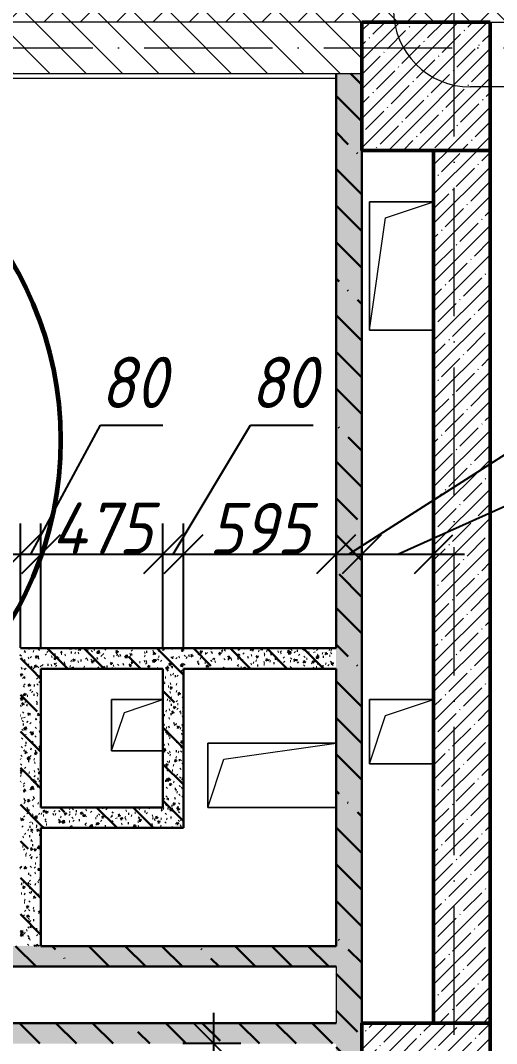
# Model space of a CAD drawing. Header units: millimetres. Extents: x -6064 to 178764, y -5836 to 29924.
# Drawn here: x 82870 to 84725, y 23120 to 27106 of the extents above; entities that cross this region are included whole.
import ezdxf

# ---------------------------------------------------------------- set-up
doc = ezdxf.new("R2010")
doc.units = ezdxf.units.MM
doc.linetypes.add('50_200_ШТРИХ_1Т_ш5_п1_п1_', pattern=[700, 500, -100, 0, -100])
for name, color, linetype, lineweight in [('0) ПГП', 1, 'Continuous', 30), ('A-DETL-1', 7, 'Continuous', 50), ('A-DETL-2', 7, 'Continuous', 5), ('A-FLOR', 7, 'Continuous', 9), ('A-GENM', 7, 'Continuous', 9), ('A-WALL-3', 7, 'Continuous', 50), ('A-WALL-4', 7, 'Continuous', 9), ('A-WALL-PATT-1', 7, 'Continuous', 5), ('I-WALL', 7, 'Continuous', 5), ('S-COLS', 7, 'Continuous', 9), ('S-COLS-1', 7, 'Continuous', 5), ('S-COLS-2', 7, 'Continuous', 50), ('Оси-1', 7, '50_200_ШТРИХ_1Т_ш5_п1_п1_', 9)]:
    doc.layers.add(name, color=color, linetype=linetype, lineweight=lineweight)
doc.layers.add('A-ANNO-DIMS', color=7, linetype='Continuous')
for name, color, linetype, lineweight, true_color in [('A-WALL-1', 7, 'Continuous', 13, 0xce0000), ('A-WALL-FNSH-4', 7, 'Continuous', 13, 0x0070df), ('A-WALL-PATT-2', 7, 'Continuous', 5, 0xce0000)]:
    doc.layers.add(name, color=color, linetype=linetype, lineweight=lineweight, true_color=true_color)
doc.styles.add('ISOCPEUR_I_2', font='isocpeui.ttf', dxfattribs={"width": 0.9, "height": 200})
doc.dimstyles.new('ISO-2_0_0_9К_СРЕДНИЙ', dxfattribs={"dimscale": 304.8, "dimtxt": 199.196235, "dimasz": 0.492126, "dimexe": 0.393701, "dimexo": 0, "dimgap": 0, "dimtad": 1, "dimdec": 0, "dimzin": 0, "dimdsep": 46, "dimtxsty": 'ISOCPEUR_I_2', "dimblk1": 'OBLIQUE', "dimblk2": 'OBLIQUE', "dimsah": 1, "dimcen": 0.09, "dimdle": 0.393701, "dimazin": 0, "dimtfac": 1, "dimtdec": 4, "dimtix": 1, "dimtmove": 1, "dimatfit": 3, "dimfxl": 1, "dimtvp": 1, "dimtolj": 1, "dimtzin": 0, "dimarcsym": 2})
doc.dimstyles.new('ISO-2_0_0_9К_СРЕДНИЙ_2', dxfattribs={"dimscale": 304.8, "dimtxt": 199.196235, "dimasz": 0.492126, "dimexe": 0.393701, "dimexo": 0, "dimgap": 0, "dimtad": 1, "dimdec": 0, "dimzin": 0, "dimdsep": 46, "dimtxsty": 'ISOCPEUR_I_2', "dimblk1": 'OBLIQUE', "dimblk2": 'OBLIQUE', "dimsah": 1, "dimcen": 0.09, "dimdle": 0.393701, "dimazin": 0, "dimtfac": 1, "dimtdec": 4, "dimtix": 1, "dimtmove": 0, "dimatfit": 3, "dimfxl": 1, "dimtvp": 1, "dimtolj": 1, "dimtzin": 0, "dimarcsym": 2})
pattern_1 = [(50, (0, 0), (72.873764, -6.37607), [7.62, -83.82]), (355, (0, 0), (-14.09699, 76.422444), [6.096, -67.056]), (100.451, (6.07, -0.53), (58.776964, 70.04687), [6.476, -71.236]), (46.184, (0, 20.32), (108.43142, -16.81745), [11.43, -125.73]), (96.636, (9.04, 18.92), (94.961, 98.97089), [9.714, -106.854]), (351.184, (0, 20.32), (94.96227, 98.97018), [9.144, -100.584]), (21, (10.16, 15.24), (60.64565, -40.906537), [7.62, -83.82]), (326, (10.16, 15.24), (24.72083, 73.67493), [6.096, -67.056]), (71.451, (15.214, 11.83), (85.36689, 32.768737), [6.476, -71.236]), (37.5, (0, 0), (1.235525, 33.8224325), [3.353, -62.89, 3.353, -64.719, -67.31]), (37.5, (0, 0), (1.235525, 33.8224325), [-134.315, 3.353, -63.957]), (7.5, (0, 0), (26.728146, 40.07255), [3.353, -35.458, 3.353, -61.366, -25.654]), (7.5, (0, 0), (26.728146, 40.07255), [-103.53, 3.353, -22.301]), (327.5, (-22.657, 0), (54.2363175, -2.292117), [3.353, -22.047, 3.353, -75.895, -105.156]), (327.5, (-22.657, 0), (54.2363175, -2.292117), [-104.648, 3.353, -101.803]), (317.5, (-32.817, 0), (59.25158, 10.17014), [3.353, -29.667, 3.353, -49.276, -74.676]), (317.5, (-32.817, 0), (59.25158, 10.17014), [-85.649, 3.353, -71.323])]
pattern_2 = [(135, (0, 0), (-142.5612, -142.5612), []), (135, (142.56, 0), (-142.5612, -142.5612), [252.016, -50.403, 3.353, -47.05])]

# ---------------------------------------------------------------- blocks, each defined once
blk = doc.blocks.new('Колонна_Несущая_Прямоугольное сечение - 500х500-V14-АР1_1_Кладочный план 2 этажа')
at = {"layer": 'S-COLS-1'}
h = blk.add_hatch(dxfattribs=at)
h.set_pattern_fill('FP_19', color=256, style=0, pattern_type=2)
h.set_pattern_definition([(45, (-84450, -26850), (-57.02463, 57.02463), []), (45, (-84392.975, -26850), (-57.02463, 57.02463), [100.806, -20.161, 3.353, -16.808])])
h.paths.add_polyline_path([(-250, -250), (250, -250), (250, 250), (-250, 250), (-250, 23.2)], flags=0)
at = {"layer": 'S-COLS-2'}
for p, q in [((250, 250), (-250, 250)), ((-250, 250), (-250, -250)), ((250, -250), (250, 250)), ((-250, -250), (250, -250))]:
    blk.add_line(p, q, dxfattribs=at)
blk = doc.blocks.new('Колонна_Несущая_Прямоугольное сечение - 500х500-V15-АР1_1_Кладочный план 2 этажа')
at = {"layer": 'S-COLS-1'}
h = blk.add_hatch(dxfattribs=at)
h.set_pattern_fill('FP_20', color=256, style=0, pattern_type=2)
h.set_pattern_definition([(45, (-84450, -22950), (-57.02463, 57.02463), []), (45, (-84392.975, -22950), (-57.02463, 57.02463), [100.806, -20.161, 3.353, -16.808])])
h.paths.add_polyline_path([(-250, -250), (250, -250), (250, 250), (-250, 250)], flags=0)
at = {"layer": 'S-COLS-2'}
for p, q in [((250, 250), (-250, 250)), ((-250, 250), (-250, -250)), ((250, -250), (250, 250)), ((-250, -250), (250, -250))]:
    blk.add_line(p, q, dxfattribs=at)
blk = doc.blocks.new('AR_Отверстие прямоугольное _в плите_ - AR_Отверстие прямоугольное _в плите_-V68-АР1_1_Кладочный план 2 этажа')
at = {"layer": 'A-GENM'}
for p, q in [((125, 250), (-125, 250)), ((-125, 250), (-125, -250)), ((-62.5, 187.5), (125, 250)), ((-125, -250), (-62.5, 187.5)), ((-125, -250), (125, -250))]:
    blk.add_line(p, q, dxfattribs=at)
blk = doc.blocks.new('AR_Отверстие прямоугольное _в плите_ - AR_Отверстие прямоугольное _в плите_-V48-АР1_1_Кладочный план 2 этажа')
at = {"layer": 'A-GENM'}
for p, q in [((250, 125), (-250, 125)), ((-250, 125), (-250, -125)), ((-187.5, 62.5), (250, 125)), ((-250, -125), (-187.5, 62.5)), ((-250, -125), (250, -125))]:
    blk.add_line(p, q, dxfattribs=at)
blk = doc.blocks.new('AR_Отверстие прямоугольное _в плите_ - AR_Отверстие прямоугольное _в плите_-V64-АР1_1_Кладочный план 2 этажа')
at = {"layer": 'A-GENM'}
for p, q in [((100, 100), (-100, 100)), ((-100, 100), (-100, -100)), ((-50, 50), (100, 100)), ((-100, -100), (-50, 50)), ((-100, -100), (100, -100))]:
    blk.add_line(p, q, dxfattribs=at)
blk = doc.blocks.new('AR_Отверстие прямоугольное _в плите_ - AR_Отверстие прямоугольное _в плите_-V69-АР1_1_Кладочный план 2 этажа')
at = {"layer": 'A-GENM'}
for p, q in [((125, 125), (-125, 125)), ((-125, 125), (-125, -125)), ((-62.5, 62.5), (125, 125)), ((-125, -125), (-62.5, 62.5)), ((-125, -125), (125, -125))]:
    blk.add_line(p, q, dxfattribs=at)
blk = doc.blocks.new('_Oblique')
at = {"color": 0, "linetype": 'ByBlock', "lineweight": -2}
blk.add_line((-0.5, -0.5), (0.5, 0.5), dxfattribs=at)
blk = doc.blocks.new('DIMBLOCK343-АР1_1_Кладочный план 2 этажа')
at = {"layer": 'A-ANNO-DIMS', "color": 0, "lineweight": -2, "transparency": 16777216}
for p, q in [((82910, 25026.5), (83181.5, 25529)), ((83181.5, 25529), (83425.3, 25529)), ((82870, 24662), (82870, 25146.5)), ((82950, 24662), (82950, 25146.5)), ((82750, 25026.5), (83070, 25026.5))]:
    blk.add_line(p, q, dxfattribs=at)
at = {"layer": 'Defpoints', "color": 0, "transparency": 16777216}
for p in [(82950, 25026.5), (82870, 24662), (82950, 24662)]:
    blk.add_point(p, dxfattribs=at)
at = {"layer": 'A-ANNO-DIMS', "color": 0, "lineweight": -2, "transparency": 16777216, "xscale": 150, "yscale": 150, "zscale": 150, "rotation": 180}
blk.add_blockref('_Oblique', (82870, 25026.5), dxfattribs=at)
at = {"layer": 'A-ANNO-DIMS', "color": 0, "lineweight": -2, "transparency": 16777216, "xscale": 150, "yscale": 150, "zscale": 150}
blk.add_blockref('_Oblique', (82950, 25026.5), dxfattribs=at)
at = {"layer": 'A-ANNO-DIMS', "color": 0, "transparency": 16777216, "insert": (83181.5, 25795.7), "char_height": 200, "width": 303.391, "attachment_point": 1, "line_spacing_factor": 1.149209, "style": 'ISOCPEUR_I_2'}
blk.add_mtext('\\A1;80', dxfattribs=at)
blk = doc.blocks.new('DIMBLOCK344-АР1_1_Кладочный план 2 этажа')
at = {"layer": 'A-ANNO-DIMS', "color": 0, "lineweight": -2, "transparency": 16777216}
for p, q in [((82950, 24662), (82950, 25146.5)), ((83425.1, 24662), (83425.1, 25146.5)), ((82830, 25026.5), (83545.1, 25026.5))]:
    blk.add_line(p, q, dxfattribs=at)
at = {"layer": 'Defpoints', "color": 0, "transparency": 16777216}
for p in [(83425.1, 25026.5), (82950, 24662), (83425.1, 24662)]:
    blk.add_point(p, dxfattribs=at)
at = {"layer": 'A-ANNO-DIMS', "color": 0, "lineweight": -2, "transparency": 16777216, "xscale": 150, "yscale": 150, "zscale": 150, "rotation": 180}
blk.add_blockref('_Oblique', (82950, 25026.5), dxfattribs=at)
at = {"layer": 'A-ANNO-DIMS', "color": 0, "lineweight": -2, "transparency": 16777216, "xscale": 150, "yscale": 150, "zscale": 150}
blk.add_blockref('_Oblique', (83425.1, 25026.5), dxfattribs=at)
at = {"layer": 'A-ANNO-DIMS', "color": 0, "transparency": 16777216, "insert": (83187.5, 25127.8), "char_height": 200, "width": 473.474, "attachment_point": 5, "style": 'ISOCPEUR_I_2'}
blk.add_mtext('\\A1;475', dxfattribs=at)
blk = doc.blocks.new('DIMBLOCK345-АР1_1_Кладочный план 2 этажа')
at = {"layer": 'A-ANNO-DIMS', "color": 0, "lineweight": -2, "transparency": 16777216}
for p, q in [((83465.1, 25026.5), (83766.1, 25529)), ((83766.1, 25529), (84010, 25529)), ((83425.1, 24662), (83425.1, 25146.5)), ((83505.1, 24662), (83505.1, 25146.5)), ((83305.1, 25026.5), (83625.1, 25026.5))]:
    blk.add_line(p, q, dxfattribs=at)
at = {"layer": 'Defpoints', "color": 0, "transparency": 16777216}
for p in [(83505.1, 25026.5), (83425.1, 24662), (83505.1, 24662)]:
    blk.add_point(p, dxfattribs=at)
at = {"layer": 'A-ANNO-DIMS', "color": 0, "lineweight": -2, "transparency": 16777216, "xscale": 150, "yscale": 150, "zscale": 150, "rotation": 180}
blk.add_blockref('_Oblique', (83425.1, 25026.5), dxfattribs=at)
at = {"layer": 'A-ANNO-DIMS', "color": 0, "lineweight": -2, "transparency": 16777216, "xscale": 150, "yscale": 150, "zscale": 150}
blk.add_blockref('_Oblique', (83505.1, 25026.5), dxfattribs=at)
at = {"layer": 'A-ANNO-DIMS', "color": 0, "transparency": 16777216, "insert": (83766.1, 25795.7), "char_height": 200, "width": 303.391, "attachment_point": 1, "line_spacing_factor": 1.149209, "style": 'ISOCPEUR_I_2'}
blk.add_mtext('\\A1;80', dxfattribs=at)
blk = doc.blocks.new('DIMBLOCK346-АР1_1_Кладочный план 2 этажа')
at = {"layer": 'A-ANNO-DIMS', "color": 0, "lineweight": -2, "transparency": 16777216}
for p, q in [((83505.1, 24662), (83505.1, 25146.5)), ((84100, 25132.6), (84100, 24906.5)), ((83385.1, 25026.5), (84220, 25026.5))]:
    blk.add_line(p, q, dxfattribs=at)
at = {"layer": 'Defpoints', "color": 0, "transparency": 16777216}
for p in [(84100, 25132.6), (84100, 25026.5), (83505.1, 24662)]:
    blk.add_point(p, dxfattribs=at)
at = {"layer": 'A-ANNO-DIMS', "color": 0, "lineweight": -2, "transparency": 16777216, "xscale": 150, "yscale": 150, "zscale": 150, "rotation": 180}
blk.add_blockref('_Oblique', (83505.1, 25026.5), dxfattribs=at)
at = {"layer": 'A-ANNO-DIMS', "color": 0, "lineweight": -2, "transparency": 16777216, "xscale": 150, "yscale": 150, "zscale": 150}
blk.add_blockref('_Oblique', (84100, 25026.5), dxfattribs=at)
at = {"layer": 'A-ANNO-DIMS', "color": 0, "transparency": 16777216, "insert": (83802.5, 25126.5), "char_height": 200, "width": 455.087, "attachment_point": 5, "style": 'ISOCPEUR_I_2'}
blk.add_mtext('\\A1;595', dxfattribs=at)
blk = doc.blocks.new('DIMBLOCK347-АР1_1_Кладочный план 2 этажа')
at = {"layer": 'A-ANNO-DIMS', "color": 0, "lineweight": -2, "transparency": 16777216}
for p, q in [((84150, 25026.5), (85588.2, 25945.9)), ((85588.2, 25945.9), (85899.9, 25945.9)), ((84100, 25132.6), (84100, 24906.5)), ((84200, 25132.6), (84200, 24906.5)), ((83980, 25026.5), (84320, 25026.5))]:
    blk.add_line(p, q, dxfattribs=at)
at = {"layer": 'Defpoints', "color": 0, "transparency": 16777216}
for p in [(84100, 25132.6), (84200, 25132.6), (84200, 25026.5)]:
    blk.add_point(p, dxfattribs=at)
at = {"layer": 'A-ANNO-DIMS', "color": 0, "lineweight": -2, "transparency": 16777216, "xscale": 150, "yscale": 150, "zscale": 150, "rotation": 180}
blk.add_blockref('_Oblique', (84100, 25026.5), dxfattribs=at)
at = {"layer": 'A-ANNO-DIMS', "color": 0, "lineweight": -2, "transparency": 16777216, "xscale": 150, "yscale": 150, "zscale": 150}
blk.add_blockref('_Oblique', (84200, 25026.5), dxfattribs=at)
at = {"layer": 'A-ANNO-DIMS', "color": 0, "transparency": 16777216, "insert": (85588.2, 26212.6), "char_height": 200, "width": 409.118, "attachment_point": 1, "line_spacing_factor": 1.149209, "style": 'ISOCPEUR_I_2'}
blk.add_mtext('\\A1;100', dxfattribs=at)
blk = doc.blocks.new('DIMBLOCK348-АР1_1_Кладочный план 2 этажа')
at = {"layer": 'A-ANNO-DIMS', "color": 0, "lineweight": -2, "transparency": 16777216}
for p, q in [((84340, 25026.5), (85556.6, 25574.1)), ((85556.6, 25574.1), (85938.9, 25574.1)), ((84200, 25132.6), (84200, 24906.5)), ((84480, 25132.6), (84480, 24906.5)), ((84080, 25026.5), (84600, 25026.5))]:
    blk.add_line(p, q, dxfattribs=at)
at = {"layer": 'Defpoints', "color": 0, "transparency": 16777216}
for p in [(84200, 25132.6), (84480, 25132.6), (84480, 25026.5)]:
    blk.add_point(p, dxfattribs=at)
at = {"layer": 'A-ANNO-DIMS', "color": 0, "lineweight": -2, "transparency": 16777216, "xscale": 150, "yscale": 150, "zscale": 150, "rotation": 180}
blk.add_blockref('_Oblique', (84200, 25026.5), dxfattribs=at)
at = {"layer": 'A-ANNO-DIMS', "color": 0, "lineweight": -2, "transparency": 16777216, "xscale": 150, "yscale": 150, "zscale": 150}
blk.add_blockref('_Oblique', (84480, 25026.5), dxfattribs=at)
at = {"layer": 'A-ANNO-DIMS', "color": 0, "transparency": 16777216, "insert": (85556.6, 25840.8), "char_height": 200, "width": 455.087, "attachment_point": 1, "line_spacing_factor": 1.149209, "style": 'ISOCPEUR_I_2'}
blk.add_mtext('\\A1;280', dxfattribs=at)
blk = doc.blocks.new('DIMBLOCK493-АР1_1_Кладочный план 2 этажа')
at = {"layer": 'A-ANNO-DIMS', "color": 0, "lineweight": -2, "transparency": 16777216}
for p, q in [((83622.8, 23240), (83622.8, 20270)), ((83728.8, 23120), (83502.8, 23120)), ((83728.8, 20390), (83502.8, 20390))]:
    blk.add_line(p, q, dxfattribs=at)
at = {"layer": 'Defpoints', "color": 0, "transparency": 16777216}
for p in [(83728.8, 23120), (83622.8, 20390), (83728.8, 20390)]:
    blk.add_point(p, dxfattribs=at)
at = {"layer": 'A-ANNO-DIMS', "color": 0, "lineweight": -2, "transparency": 16777216, "xscale": 150, "yscale": 150, "zscale": 150}
for p, rotation in [((83622.8, 23120), 90), ((83622.8, 20390), 270)]:
    blk.add_blockref('_Oblique', p, dxfattribs=dict(at, rotation=rotation))
at = {"layer": 'A-ANNO-DIMS', "color": 0, "transparency": 16777216, "insert": (83521.5, 21755), "char_height": 200, "width": 606.782, "attachment_point": 5, "rotation": 90, "style": 'ISOCPEUR_I_2'}
blk.add_mtext('\\A1;2730', dxfattribs=at)

msp = doc.modelspace()

# ---------------------------------------------------------------- hatches: boundary and pattern name
at = {"layer": '0) ПГП'}
h = msp.add_hatch(dxfattribs=at)
h.set_pattern_fill('FP_25', color=256, style=0, pattern_type=2)
h.set_pattern_definition(pattern_1)
h.paths.add_polyline_path([(84200, 18800), (84200, 26900), (84100, 26900), (84100, 18800), (84175, 18800)], flags=0)
h = msp.add_hatch(dxfattribs=at)
h.set_pattern_fill('FP_26', color=256, style=0, pattern_type=2)
h.set_pattern_definition(pattern_2)
h.paths.add_polyline_path([(84200, 18800), (84200, 26900), (84100, 26900), (84100, 18800), (84175, 18800)], flags=0)
h = msp.add_hatch(dxfattribs=at)
h.set_pattern_fill('FP_25', color=256, style=0, pattern_type=2)
h.set_pattern_definition(pattern_1)
h.paths.add_polyline_path([(82870, 24580), (84100, 24580), (84100, 24660), (82870, 24660)], flags=0)
h = msp.add_hatch(dxfattribs=at)
h.set_pattern_fill('FP_26', color=256, style=0, pattern_type=2)
h.set_pattern_definition(pattern_2)
h.paths.add_polyline_path([(82870, 24580), (84100, 24580), (84100, 24660), (82870, 24660)], flags=0)
h = msp.add_hatch(dxfattribs=at)
h.set_pattern_fill('FP_25', color=256, style=0, pattern_type=2)
h.set_pattern_definition(pattern_1)
h.paths.add_polyline_path([(82950, 23500), (82950, 24580), (82870, 24580), (82870, 23500)], flags=0)
h = msp.add_hatch(dxfattribs=at)
h.set_pattern_fill('FP_26', color=256, style=0, pattern_type=2)
h.set_pattern_definition(pattern_2)
h.paths.add_polyline_path([(82950, 23500), (82950, 24580), (82870, 24580), (82870, 23500)], flags=0)
h = msp.add_hatch(dxfattribs=at)
h.set_pattern_fill('FP_25', color=256, style=0, pattern_type=2)
h.set_pattern_definition(pattern_1)
h.paths.add_polyline_path([(83425.1, 24040), (83505.1, 24040), (83505.1, 24580), (83425.1, 24580)], flags=0)
h = msp.add_hatch(dxfattribs=at)
h.set_pattern_fill('FP_26', color=256, style=0, pattern_type=2)
h.set_pattern_definition(pattern_2)
h.paths.add_polyline_path([(83425.1, 24040), (83505.1, 24040), (83505.1, 24580), (83425.1, 24580)], flags=0)
h = msp.add_hatch(dxfattribs=at)
h.set_pattern_fill('FP_25', color=256, style=0, pattern_type=2)
h.set_pattern_definition(pattern_1)
h.paths.add_polyline_path([(83505.1, 23960), (83505.1, 24040), (82950, 24040), (82950, 23960)], flags=0)
h = msp.add_hatch(dxfattribs=at)
h.set_pattern_fill('FP_26', color=256, style=0, pattern_type=2)
h.set_pattern_definition(pattern_2)
h.paths.add_polyline_path([(83505.1, 23960), (83505.1, 24040), (82950, 24040), (82950, 23960)], flags=0)
h = msp.add_hatch(dxfattribs=at)
h.set_pattern_fill('FP_25', color=256, style=0, pattern_type=2)
h.set_pattern_definition(pattern_1)
h.paths.add_polyline_path([(81150, 23420), (84100, 23420), (84100, 23500), (81150, 23500)], flags=0)
h = msp.add_hatch(dxfattribs=at)
h.set_pattern_fill('FP_26', color=256, style=0, pattern_type=2)
h.set_pattern_definition(pattern_2)
h.paths.add_polyline_path([(81150, 23420), (84100, 23420), (84100, 23500), (81150, 23500)], flags=0)
h = msp.add_hatch(dxfattribs=at)
h.set_pattern_fill('FP_25', color=256, style=0, pattern_type=2)
h.set_pattern_definition(pattern_1)
h.paths.add_polyline_path([(84100, 23120), (84100, 23200), (81150, 23200), (81150, 23120), (82642.7, 23120)], flags=0)
h = msp.add_hatch(dxfattribs=at)
h.set_pattern_fill('FP_26', color=256, style=0, pattern_type=2)
h.set_pattern_definition(pattern_2)
h.paths.add_polyline_path([(84100, 23120), (84100, 23200), (81150, 23200), (81150, 23120), (82642.7, 23120)], flags=0)
at = {"layer": 'A-WALL-PATT-1'}
h = msp.add_hatch(dxfattribs=at)
h.set_pattern_fill('FP_11', color=256, style=0, pattern_type=2)
h.set_pattern_definition([(45, (0, 0), (-70.71068, 70.71068), []), (135, (0, 0), (-70.71068, -70.71068), [])])
h.paths.add_polyline_path([(93060, 27100), (93060, 27200), (80350, 27200), (80350, 27106), (80419, 27106), (80419, 27100), (92985.5, 27100)], flags=0)
h.paths.add_polyline_path([(77781, 27100), (77781, 27106), (77850, 27106), (77850, 27200), (76350, 27200), (76350, 27106), (76419, 27106), (76419, 27100), (77250, 27100)], flags=0)
h.paths.add_polyline_path([(74181, 27100), (74181, 27106), (74250, 27106), (74250, 27200), (72910, 27200), (72910, 27106), (72979, 27106), (72979, 27100), (74040, 27100)], flags=0)
h.paths.add_polyline_path([(66760, 27100), (67891, 27100), (67891, 27106), (67960, 27106), (67960, 27200), (66160, 27200), (66160, 27100)], flags=0)
h.paths.add_polyline_path([(64229, 27100), (65191, 27100), (65191, 27106), (65260, 27106), (65260, 27200), (64160, 27200), (64160, 27106), (64229, 27106)], flags=0)
h.paths.add_polyline_path([(70310, 27100), (70810, 27100), (70810, 27200), (68860, 27200), (68860, 27106), (68929, 27106), (68929, 27100)], flags=0)
h.paths.add_polyline_path([(55978.9, 27100), (57091, 27100), (57091, 27106), (57160, 27106), (57160, 27200), (55909.9, 27200), (55909.9, 27106), (55978.9, 27106)], flags=0)
h.paths.add_polyline_path([(60160, 27100), (60991, 27100), (60991, 27106), (61060, 27106), (61060, 27200), (59860, 27200), (59860, 27106), (59929, 27106), (59929, 27100)], flags=0)
h.paths.add_polyline_path([(54940.9, 27100), (54940.9, 27106), (55009.9, 27106), (55009.9, 27200), (53860.2, 27200), (53860.2, 27106), (53929.2, 27106), (53929.2, 27100), (54760, 27100)], flags=0)
h.paths.add_polyline_path([(42060, 27100), (44491, 27100), (44491, 27106), (44560, 27106), (44560, 27200), (42060, 27200)], flags=0)
h.paths.add_polyline_path([(48760.3, 27100), (48760, 27200), (47660, 27200), (47660, 27106), (47729, 27106), (47729, 27100), (48760, 27100)], flags=0)
h.paths.add_polyline_path([(50465.2, 27100), (50691.2, 27100), (50691.2, 27106), (50760.2, 27106), (50760.2, 27200), (49660.3, 27200), (49660.3, 27106), (49729.3, 27106), (49729.3, 27100)], flags=0)
h = msp.add_hatch(dxfattribs=at)
h.set_pattern_fill('FP_7', color=256, style=0, pattern_type=2)
h.set_pattern_definition([(45, (0, 0), (-57.02463, 57.02463), []), (45, (57.025, 0), (-57.02463, 57.02463), [100.806, -20.161, 3.353, -16.808])])
h.paths.add_polyline_path([(84700, 23200), (84700, 26600), (84480, 26600), (84480, 23200)], flags=0)
at = {"layer": 'A-WALL-PATT-2'}
h = msp.add_hatch(dxfattribs=at)
h.set_pattern_fill('FP_22', color=256, style=0, pattern_type=2)
h.set_pattern_definition([(135, (0, 0), (-70.71068, -70.71068), [])])
h.paths.add_polyline_path([(81150, 26900), (84200, 26900), (84200, 27100), (81150, 27100)], flags=0)

# ---------------------------------------------------------------- linework, layer by layer
at = {"color": 6, "lineweight": 60}
msp.add_circle((81656.6, 25470.6), 1369.4, dxfattribs=at)
at = {"layer": '0) ПГП'}
for p, q in [((84100, 26900), (84100, 24660)), ((84200, 23200), (84200, 26600)), ((84100, 24660), (82870, 24660)), ((82950, 24580), (83425.1, 24580)), ((82950, 24040), (82950, 24580)), ((83425.1, 24580), (83425.1, 24040)), ((83505.1, 24580), (84100, 24580)), ((83505.1, 23960), (83505.1, 24580)), ((84100, 24580), (84100, 23500)), ((83425.1, 24040), (82950, 24040)), ((82950, 23500), (82950, 23960)), ((82950, 23960), (83505.1, 23960)), ((84100, 23500), (82950, 23500)), ((81150, 23420), (84100, 23420)), ((84100, 23200), (81070, 23200))]:
    msp.add_line(p, q, dxfattribs=at)
at = {"layer": 'A-DETL-1'}
msp.add_line((84200, 26900), (84200, 27100), dxfattribs=at)
at = {"layer": 'A-DETL-2'}
msp.add_line((84823.6, 26846.9), (84623.6, 26846.9), dxfattribs=at)
msp.add_arc((84623.6, 27146.9), 300, 180, 270, dxfattribs=at)
at = {"layer": 'A-FLOR'}
for p, q in [((84230, 26400), (84480, 26400)), ((84230, 25900), (84230, 26400)), ((84480, 25900), (84230, 25900)), ((83225.1, 24460), (83425.1, 24460)), ((83225.1, 24260), (83225.1, 24460)), ((84230, 24460), (84480, 24460)), ((84230, 24210), (84230, 24460)), ((83600, 24290), (84100, 24290)), ((83600, 24040), (83600, 24290)), ((83425.1, 24260), (83225.1, 24260)), ((84480, 24210), (84230, 24210)), ((84100, 24040), (83600, 24040))]:
    msp.add_line(p, q, dxfattribs=at)
at = {"layer": 'A-WALL-1'}
for p, q in [((84200, 27100), (81150, 27100)), ((81150, 26900), (84200, 26900))]:
    msp.add_line(p, q, dxfattribs=at)
at = {"layer": 'A-WALL-3'}
for p, q in [((84480, 26600), (84480, 23200)), ((84700, 23200), (84700, 26600))]:
    msp.add_line(p, q, dxfattribs=at)
at = {"layer": 'A-WALL-4'}
msp.add_line((84700, 27100), (93060, 27100), dxfattribs=at)
at = {"layer": 'A-WALL-FNSH-4'}
msp.add_line((84100, 23420), (84100, 23200), dxfattribs=at)
at = {"layer": 'I-WALL'}
msp.add_line((84100, 26880), (81150, 26880), dxfattribs=at)
at = {"layer": 'Оси-1'}
for p, q in [((84560, -4150), (84560, 28636.9)), ((-4160, 27000), (125951.6, 27000))]:
    msp.add_line(p, q, dxfattribs=at)

# ---------------------------------------------------------------- block references
at = {"layer": 'A-GENM'}
for name, p in [('AR_Отверстие прямоугольное _в плите_ - AR_Отверстие прямоугольное _в плите_-V68-АР1_1_Кладочный план 2 этажа', (84355, 26150)), ('AR_Отверстие прямоугольное _в плите_ - AR_Отверстие прямоугольное _в плите_-V64-АР1_1_Кладочный план 2 этажа', (83325.1, 24360)), ('AR_Отверстие прямоугольное _в плите_ - AR_Отверстие прямоугольное _в плите_-V69-АР1_1_Кладочный план 2 этажа', (84355, 24335)), ('AR_Отверстие прямоугольное _в плите_ - AR_Отверстие прямоугольное _в плите_-V48-АР1_1_Кладочный план 2 этажа', (83850, 24165))]:
    msp.add_blockref(name, p, dxfattribs=at)
at = {"layer": 'S-COLS'}
for name, p in [('Колонна_Несущая_Прямоугольное сечение - 500х500-V14-АР1_1_Кладочный план 2 этажа', (84450, 26850)), ('Колонна_Несущая_Прямоугольное сечение - 500х500-V15-АР1_1_Кладочный план 2 этажа', (84450, 22950))]:
    msp.add_blockref(name, p, dxfattribs=at)

# ---------------------------------------------------------------- dimensions: what is measured, and where the dimension line sits
at = {"layer": 'A-ANNO-DIMS'}
for base, p1, p2, override, picture, middle in [((84200, 25026.5), (84100, 25132.6), (84200, 25132.6), {"dimpost": '<>', "dimfxl": 100}, 'DIMBLOCK347-АР1_1_Кладочный план 2 этажа', (85588.2, 25945.9)), ((84480, 25026.5), (84200, 25132.6), (84480, 25132.6), {"dimpost": '<>', "dimfxl": 280.000039}, 'DIMBLOCK348-АР1_1_Кладочный план 2 этажа', (85556.6, 25574.1)), ((82950, 25026.5), (82870, 24662), (82950, 24662), {"dimpost": '<>', "dimfxl": 80}, 'DIMBLOCK343-АР1_1_Кладочный план 2 этажа', (83181.5, 25529)), ((83505.1, 25026.5), (83425.1, 24662), (83505.1, 24662), {"dimpost": '<>', "dimfxl": 80}, 'DIMBLOCK345-АР1_1_Кладочный план 2 этажа', (83766.1, 25529))]:
    dim = msp.add_linear_dim(base=base, p1=p1, p2=p2, dimstyle='ISO-2_0_0_9К_СРЕДНИЙ', override=override, dxfattribs=at)
    dim.commit()
    dim.dimension.update_dxf_attribs({"geometry": picture, "text_midpoint": middle, "dimtype": 160})
for base, p1, p2, override, picture, middle in [((83425.1, 25026.5), (82950, 24662), (83425.1, 24662), {"dimpost": '<>', "dimfxl": 475.098669}, 'DIMBLOCK344-АР1_1_Кладочный план 2 этажа', (83187.5, 25127.8)), ((84100, 25026.5), (83505.1, 24662), (84100, 25132.6), {"dimpost": '<>', "dimfxl": 758.50069}, 'DIMBLOCK346-АР1_1_Кладочный план 2 этажа', (83802.5, 25126.5))]:
    dim = msp.add_linear_dim(base=base, p1=p1, p2=p2, dimstyle='ISO-2_0_0_9К_СРЕДНИЙ_2', override=override, dxfattribs=at)
    dim.commit()
    dim.dimension.update_dxf_attribs({"geometry": picture, "text_midpoint": middle})
dim = msp.add_linear_dim(base=(83622.8, 20390), p1=(83728.8, 23120), p2=(83728.8, 20390), angle=90, dimstyle='ISO-2_0_0_9К_СРЕДНИЙ_2', override={"dimpost": '<>', "dimfxl": 2730}, dxfattribs=at)
dim.commit()
dim.dimension.update_dxf_attribs({"geometry": 'DIMBLOCK493-АР1_1_Кладочный план 2 этажа', "text_midpoint": (83521.5, 21755)})

doc.saveas('drawing.dxf')
